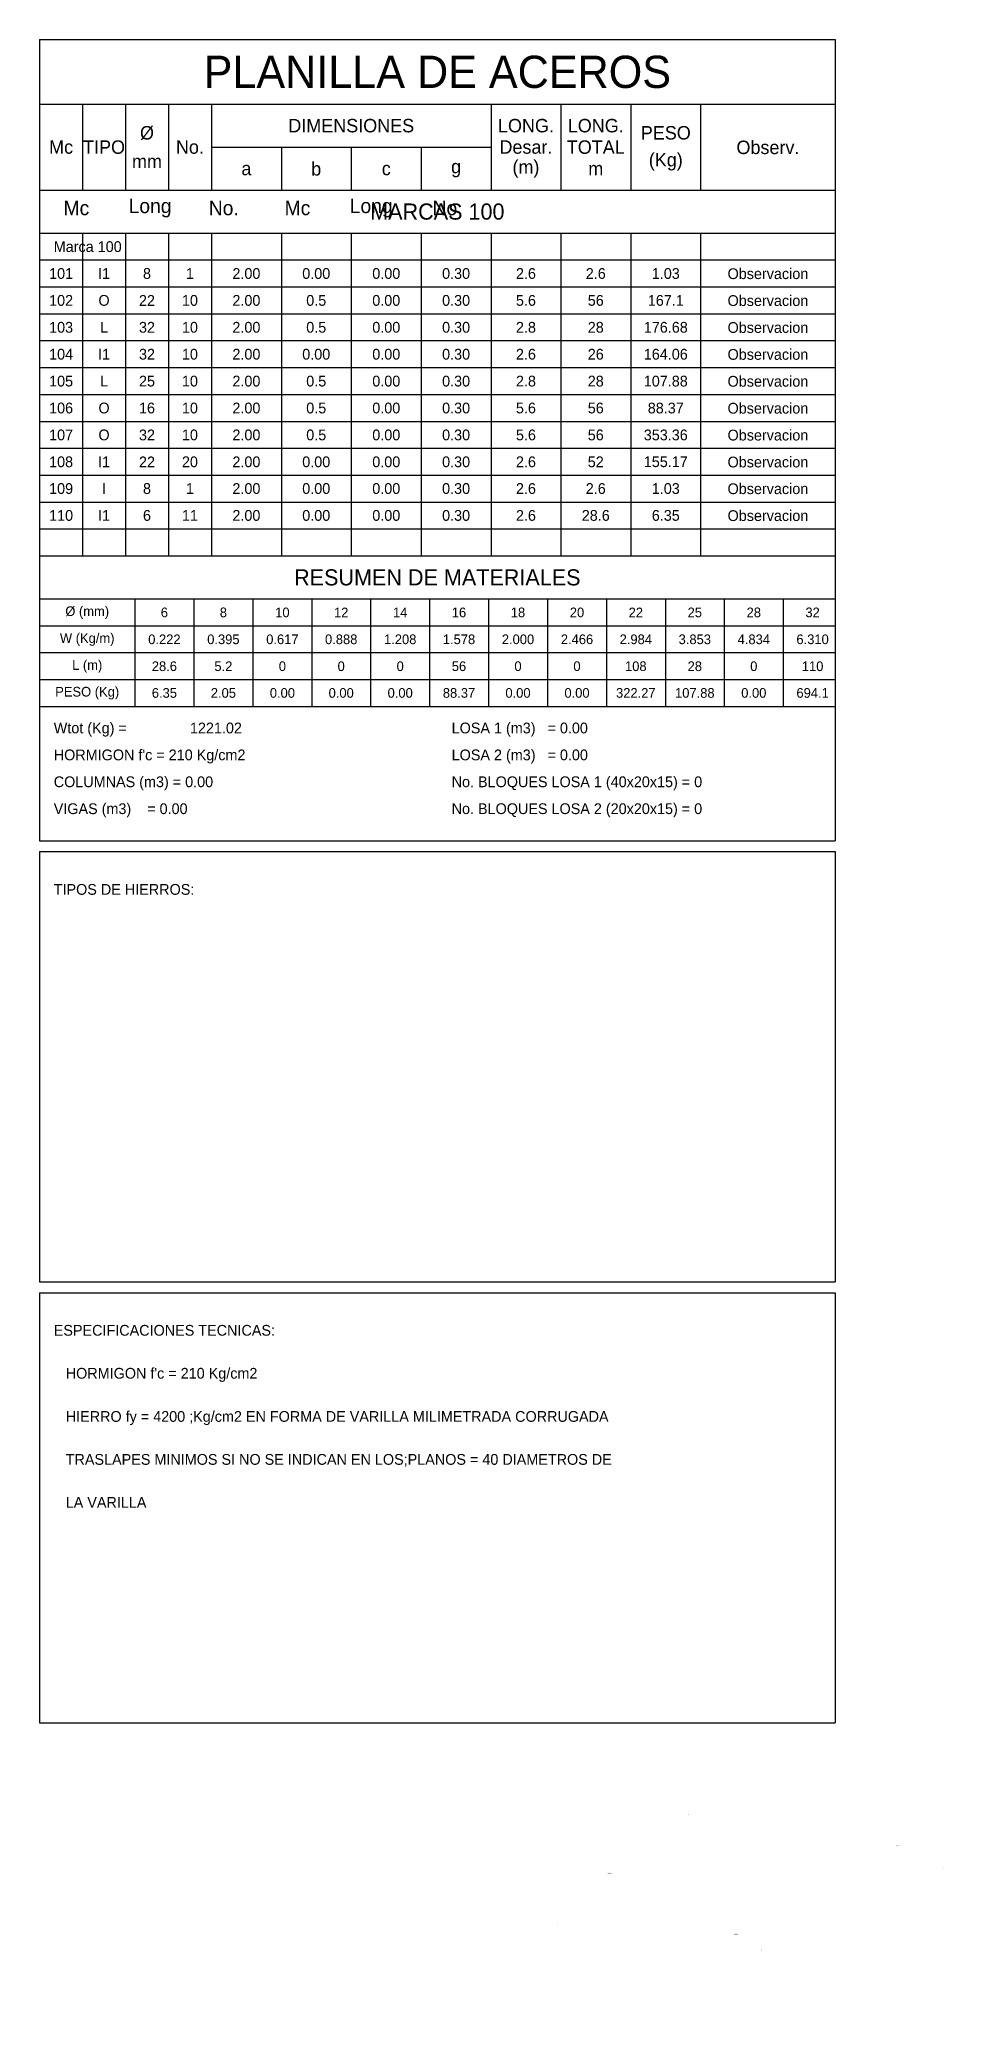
# Model space of a CAD drawing. Header units: millimetres. Extents: x 31 to 2223, y 233 to 1701.
# Drawn here: x 31 to 499, y 233 to 1254 of the extents above.
import ezdxf
from ezdxf.enums import TextEntityAlignment as Align

# ---------------------------------------------------------------- set-up
doc = ezdxf.new("R2010")
doc.units = ezdxf.units.MM

msp = doc.modelspace()

# ---------------------------------------------------------------- linework, layer by layer
for p, q in [((31.1, 1254.3), (442.4, 1254.3)), ((31.1, 1254.3), (31.1, 840.2)), ((442.4, 1254.3), (442.4, 840.2)), ((31.1, 1220.9), (442.4, 1220.9)), ((53.4, 1220.9), (53.4, 1176.5)), ((75.6, 1220.9), (75.6, 1176.5)), ((97.8, 1220.9), (97.8, 1176.5)), ((120.1, 1220.9), (120.1, 1176.5)), ((264.6, 1220.9), (264.6, 1176.5)), ((300.7, 1220.9), (300.7, 1176.5)), ((336.8, 1220.9), (336.8, 1176.5)), ((372.9, 1220.9), (372.9, 1176.5)), ((120.1, 1198.7), (264.6, 1198.7)), ((156.2, 1198.7), (156.2, 1176.5)), ((192.3, 1198.7), (192.3, 1176.5)), ((228.4, 1198.7), (228.4, 1176.5)), ((31.1, 1176.5), (442.4, 1176.5)), ((31.1, 1154.2), (442.4, 1154.2)), ((53.4, 1154.2), (53.4, 987.5)), ((75.6, 1154.2), (75.6, 987.5)), ((97.8, 1154.2), (97.8, 987.5)), ((120.1, 1154.2), (120.1, 987.5)), ((156.2, 1154.2), (156.2, 987.5)), ((192.3, 1154.2), (192.3, 987.5)), ((228.4, 1154.2), (228.4, 987.5)), ((264.6, 1154.2), (264.6, 987.5)), ((300.7, 1154.2), (300.7, 987.5)), ((336.8, 1154.2), (336.8, 987.5)), ((372.9, 1154.2), (372.9, 987.5)), ((31.1, 1140.4), (442.4, 1140.4)), ((31.1, 1126.5), (442.4, 1126.5)), ((31.1, 1112.6), (442.4, 1112.6)), ((31.1, 1098.7), (442.4, 1098.7)), ((31.1, 1084.8), (442.4, 1084.8)), ((31.1, 1070.9), (442.4, 1070.9)), ((31.1, 1057), (442.4, 1057)), ((31.1, 1043.1), (442.4, 1043.1)), ((31.1, 1029.2), (442.4, 1029.2)), ((31.1, 1015.3), (442.4, 1015.3)), ((31.1, 1001.4), (442.4, 1001.4)), ((31.1, 987.5), (442.4, 987.5)), ((31.1, 965.3), (442.4, 965.3)), ((80.5, 965.3), (80.5, 909.7)), ((111, 965.3), (111, 909.7)), ((141.4, 965.3), (141.4, 909.7)), ((171.9, 965.3), (171.9, 909.7)), ((202.3, 965.3), (202.3, 909.7)), ((232.8, 965.3), (232.8, 909.7)), ((263.3, 965.3), (263.3, 909.7)), ((293.7, 965.3), (293.7, 909.7)), ((324.2, 965.3), (324.2, 909.7)), ((354.7, 965.3), (354.7, 909.7)), ((385.1, 965.3), (385.1, 909.7)), ((415.6, 965.3), (415.6, 909.7)), ((31.1, 951.4), (442.4, 951.4)), ((31.1, 937.5), (442.4, 937.5)), ((31.1, 923.6), (442.4, 923.6)), ((31.1, 909.7), (442.4, 909.7)), ((31.1, 840.2), (442.4, 840.2)), ((31.1, 834.7), (442.4, 834.7)), ((31.1, 834.7), (31.1, 612.4)), ((442.4, 834.7), (442.4, 612.4)), ((31.1, 612.4), (442.4, 612.4)), ((31.1, 606.8), (442.4, 606.8)), ((31.1, 606.8), (31.1, 384.5)), ((442.4, 606.8), (442.4, 384.5)), ((31.1, 384.5), (442.4, 384.5))]:
    msp.add_line(p, q)
at = {"const_width": 0.02}
for points in [[(472, 383.7), (471.8, 383.9, -0.668179), (471.9, 384), (473.8, 384, -0.414214), (473.8, 383.9), (473.8, 383.5, -0.414214), (473.8, 383.5), (471.9, 383.5, -0.414214), (471.8, 383.5), (471.8, 383.9, -0.668179), (471.9, 384), (472.1, 383.8)], [(389.3, 350), (389.1, 350, 1), (389.1, 349.9), (391, 349.9), (391, 350.4)], [(474.4, 320.8), (474.2, 321, -0.668179), (474.2, 321.1), (476.1, 321.1, -0.414214), (476.2, 321), (476.2, 320.6, -0.414214), (476.1, 320.6), (474.2, 320.6, -0.414214), (474.2, 320.6), (474.2, 321, -0.668179), (474.3, 321.1), (474.4, 320.9)], [(415, 293), (414.7, 293, 1), (414.7, 292.9), (416.6, 292.9), (416.6, 293.4)], [(404.4, 267.2), (404.2, 267.4, -0.668179), (404.3, 267.5), (406.2, 267.5, -0.414214), (406.2, 267.5), (406.2, 267.1, -0.414214), (406.2, 267), (404.3, 267, -0.414214), (404.2, 267.1), (404.2, 267.5, -0.668179), (404.3, 267.5), (404.5, 267.3)], [(290.2, 233.4), (290, 233.4, -1), (290, 233.5), (291.9, 233.5, -1), (291.9, 233.4), (291.6, 233.4)]]:
    msp.add_lwpolyline(points, format="xyb", dxfattribs=at)
for points in [[(365.7, 337.1), (367.7, 337.1)], [(324.9, 306.9), (326.9, 306.9)], [(497.5, 309.2), (499.5, 309.2)], [(438, 301), (440, 301)], [(298.1, 280.1), (300.1, 280.1)], [(390.2, 275.4), (392.2, 275.4)]]:
    msp.add_lwpolyline(points, dxfattribs=at)

# ---------------------------------------------------------------- texts
for s, height, p in [('PLANILLA DE ACEROS', 16.673, (236.8, 1237.6)), ('%%c', 6.95, (86.7, 1206.1)), ('DIMENSIONES', 6.947, (192.3, 1209.8)), ('LONG.', 6.95, (282.6, 1209.8)), ('LONG.', 6.95, (318.7, 1209.8)), ('PESO', 6.95, (354.9, 1206.1)), ('Mc', 6.95, (42.3, 1198.7)), ('TIPO', 6.95, (64.5, 1198.7)), ('No.', 6.95, (108.9, 1198.7)), ('Desar.', 6.95, (282.6, 1198.7)), ('TOTAL', 6.95, (318.7, 1198.7)), ('(Kg)', 6.95, (354.9, 1191.3)), ('Observ.', 6.95, (407.7, 1198.7)), ('mm', 6.95, (86.7, 1191.3)), ('a', 6.95, (138.1, 1187.6)), ('b', 6.95, (174.2, 1187.6)), ('c', 6.95, (210.4, 1187.6)), ('g', 6.95, (246.5, 1187.6)), ('(m)', 6.95, (282.6, 1187.6)), ('m', 6.95, (318.7, 1187.6)), ('Mc', 7.46, (50.2, 1167.2)), ('Long', 7.46, (88.3, 1167.2)), ('No.', 7.46, (126.4, 1167.2)), ('Mc', 7.46, (164.5, 1167.2)), ('Long', 7.46, (202.6, 1167.2)), ('MARCAS 100', 8.34, (236.8, 1165.4)), ('No', 7.46, (240.7, 1167.2)), ('101', 5.56, (42.3, 1133.4)), ('I1', 5.56, (64.5, 1133.4)), ('8', 5.56, (86.7, 1133.4)), ('1', 5.56, (108.9, 1133.4)), ('2.00', 5.56, (138.1, 1133.4)), ('0.00', 5.56, (174.2, 1133.4)), ('0.00', 5.56, (210.4, 1133.4)), ('0.30', 5.56, (246.5, 1133.4)), ('2.6', 5.56, (282.6, 1133.4)), ('2.6', 5.56, (318.7, 1133.4)), ('1.03', 5.56, (354.9, 1133.4)), ('Observacion', 5.558, (407.7, 1133.4)), ('102', 5.56, (42.3, 1119.5)), ('O', 5.56, (64.5, 1119.5)), ('22', 5.56, (86.7, 1119.5)), ('10', 5.56, (108.9, 1119.5)), ('2.00', 5.56, (138.1, 1119.5)), ('0.5', 5.56, (174.2, 1119.5)), ('0.00', 5.56, (210.4, 1119.5)), ('0.30', 5.56, (246.5, 1119.5)), ('5.6', 5.56, (282.6, 1119.5)), ('56', 5.56, (318.7, 1119.5)), ('167.1', 5.56, (354.9, 1119.5)), ('Observacion', 5.558, (407.7, 1119.5)), ('103', 5.56, (42.3, 1105.6)), ('L', 5.56, (64.5, 1105.6)), ('32', 5.56, (86.7, 1105.6)), ('10', 5.56, (108.9, 1105.6)), ('2.00', 5.56, (138.1, 1105.6)), ('0.5', 5.56, (174.2, 1105.6)), ('0.00', 5.56, (210.4, 1105.6)), ('0.30', 5.56, (246.5, 1105.6)), ('2.8', 5.56, (282.6, 1105.6)), ('28', 5.56, (318.7, 1105.6)), ('176.68', 5.56, (354.9, 1105.6)), ('Observacion', 5.558, (407.7, 1105.6)), ('104', 5.56, (42.3, 1091.7)), ('I1', 5.56, (64.5, 1091.7)), ('32', 5.56, (86.7, 1091.7)), ('10', 5.56, (108.9, 1091.7)), ('2.00', 5.56, (138.1, 1091.7)), ('0.00', 5.56, (174.2, 1091.7)), ('0.00', 5.56, (210.4, 1091.7)), ('0.30', 5.56, (246.5, 1091.7)), ('2.6', 5.56, (282.6, 1091.7)), ('26', 5.56, (318.7, 1091.7)), ('164.06', 5.56, (354.9, 1091.7)), ('Observacion', 5.558, (407.7, 1091.7)), ('105', 5.56, (42.3, 1077.8)), ('L', 5.56, (64.5, 1077.8)), ('25', 5.56, (86.7, 1077.8)), ('10', 5.56, (108.9, 1077.8)), ('2.00', 5.56, (138.1, 1077.8)), ('0.5', 5.56, (174.2, 1077.8)), ('0.00', 5.56, (210.4, 1077.8)), ('0.30', 5.56, (246.5, 1077.8)), ('2.8', 5.56, (282.6, 1077.8)), ('28', 5.56, (318.7, 1077.8)), ('107.88', 5.56, (354.9, 1077.8)), ('Observacion', 5.558, (407.7, 1077.8)), ('106', 5.56, (42.3, 1063.9)), ('O', 5.56, (64.5, 1063.9)), ('16', 5.56, (86.7, 1063.9)), ('10', 5.56, (108.9, 1063.9)), ('2.00', 5.56, (138.1, 1063.9)), ('0.5', 5.56, (174.2, 1063.9)), ('0.00', 5.56, (210.4, 1063.9)), ('0.30', 5.56, (246.5, 1063.9)), ('5.6', 5.56, (282.6, 1063.9)), ('56', 5.56, (318.7, 1063.9)), ('88.37', 5.56, (354.9, 1063.9)), ('Observacion', 5.558, (407.7, 1063.9)), ('107', 5.56, (42.3, 1050)), ('O', 5.56, (64.5, 1050)), ('32', 5.56, (86.7, 1050)), ('10', 5.56, (108.9, 1050)), ('2.00', 5.56, (138.1, 1050)), ('0.5', 5.56, (174.2, 1050)), ('0.00', 5.56, (210.4, 1050)), ('0.30', 5.56, (246.5, 1050)), ('5.6', 5.56, (282.6, 1050)), ('56', 5.56, (318.7, 1050)), ('353.36', 5.56, (354.9, 1050)), ('Observacion', 5.558, (407.7, 1050)), ('108', 5.56, (42.3, 1036.1)), ('I1', 5.56, (64.5, 1036.1)), ('22', 5.56, (86.7, 1036.1)), ('20', 5.56, (108.9, 1036.1)), ('2.00', 5.56, (138.1, 1036.1)), ('0.00', 5.56, (174.2, 1036.1)), ('0.00', 5.56, (210.4, 1036.1)), ('0.30', 5.56, (246.5, 1036.1)), ('2.6', 5.56, (282.6, 1036.1)), ('52', 5.56, (318.7, 1036.1)), ('155.17', 5.56, (354.9, 1036.1)), ('Observacion', 5.558, (407.7, 1036.1)), ('109', 5.56, (42.3, 1022.3)), ('I', 5.56, (64.5, 1022.3)), ('8', 5.56, (86.7, 1022.3)), ('1', 5.56, (108.9, 1022.3)), ('2.00', 5.56, (138.1, 1022.3)), ('0.00', 5.56, (174.2, 1022.3)), ('0.00', 5.56, (210.4, 1022.3)), ('0.30', 5.56, (246.5, 1022.3)), ('2.6', 5.56, (282.6, 1022.3)), ('2.6', 5.56, (318.7, 1022.3)), ('1.03', 5.56, (354.9, 1022.3)), ('Observacion', 5.558, (407.7, 1022.3)), ('110', 5.56, (42.3, 1008.4)), ('I1', 5.56, (64.5, 1008.4)), ('6', 5.56, (86.7, 1008.4)), ('11', 5.56, (108.9, 1008.4)), ('2.00', 5.56, (138.1, 1008.4)), ('0.00', 5.56, (174.2, 1008.4)), ('0.00', 5.56, (210.4, 1008.4)), ('0.30', 5.56, (246.5, 1008.4)), ('2.6', 5.56, (282.6, 1008.4)), ('28.6', 5.56, (318.7, 1008.4)), ('6.35', 5.56, (354.9, 1008.4)), ('Observacion', 5.558, (407.7, 1008.4)), ('RESUMEN DE MATERIALES', 8.337, (236.8, 976.4)), ('%%c (mm)', 5, (55.8, 958.3)), ('6', 5, (95.7, 958.3)), ('8', 5, (126.2, 958.3)), ('10', 5, (156.7, 958.3)), ('12', 5, (187.1, 958.3)), ('14', 5, (217.6, 958.3)), ('16', 5, (248, 958.3)), ('18', 5, (278.5, 958.3)), ('20', 5, (309, 958.3)), ('22', 5, (339.4, 958.3)), ('25', 5, (369.9, 958.3)), ('28', 5, (400.4, 958.3)), ('32', 5, (430.8, 958.3)), ('W (Kg/m)', 5, (55.8, 944.4)), ('0.222', 5, (95.7, 944.4)), ('0.395', 5, (126.2, 944.4)), ('0.617', 5, (156.7, 944.4)), ('0.888', 5, (187.1, 944.4)), ('1.208', 5, (217.6, 944.4)), ('1.578', 5, (248, 944.4)), ('2.000', 5, (278.5, 944.4)), ('2.466', 5, (309, 944.4)), ('2.984', 5, (339.4, 944.4)), ('3.853', 5, (369.9, 944.4)), ('4.834', 5, (400.4, 944.4)), ('6.310', 5, (430.8, 944.4)), ('L (m)', 5, (55.8, 930.5)), ('28.6', 5, (95.7, 930.5)), ('5.2', 5, (126.2, 930.5)), ('0', 5, (156.7, 930.5)), ('0', 5, (187.1, 930.5)), ('0', 5, (217.6, 930.5)), ('56', 5, (248, 930.5)), ('0', 5, (278.5, 930.5)), ('0', 5, (309, 930.5)), ('108', 5, (339.4, 930.5)), ('28', 5, (369.9, 930.5)), ('0', 5, (400.4, 930.5)), ('110', 5, (430.8, 930.5)), ('PESO (Kg)', 5, (55.8, 916.7)), ('6.35', 5, (95.7, 916.7)), ('2.05', 5, (126.2, 916.7)), ('0.00', 5, (156.7, 916.7)), ('0.00', 5, (187.1, 916.7)), ('0.00', 5, (217.6, 916.7)), ('88.37', 5, (248, 916.7)), ('0.00', 5, (278.5, 916.7)), ('0.00', 5, (309, 916.7)), ('322.27', 5, (339.4, 916.7)), ('107.88', 5, (369.9, 916.7)), ('0.00', 5, (400.4, 916.7)), ('694.1', 5, (430.8, 916.7))]:
    msp.add_text(s, height=height).set_placement(p, align=Align.MIDDLE)
for s, height, p in [('Marca 100', 5.56, (38.5, 1144.5)), ('Wtot (Kg) =', 5.558, (38.5, 895.8)), ('1221.02', 5.56, (108.9, 895.8)), ('LOSA 1 (m3)   = 0.00', 5.558, (244.2, 895.8)), ("HORMIGON f'c = 210 Kg/cm2", 5.558, (38.5, 881.9)), ('LOSA 2 (m3)   = 0.00', 5.558, (244.2, 881.9)), ('COLUMNAS (m3) = 0.00', 5.558, (38.5, 868)), ('No. BLOQUES LOSA 1 (40x20x15) = 0', 5.558, (244.2, 868)), ('VIGAS (m3)    = 0.00', 5.558, (38.5, 854.1)), ('No. BLOQUES LOSA 2 (20x20x15) = 0', 5.558, (244.2, 854.1)), ('TIPOS DE HIERROS:', 5.558, (38.5, 812.4)), ('ESPECIFICACIONES TECNICAS:', 5.558, (38.5, 584.6)), ("   HORMIGON f'c = 210 Kg/cm2", 5.558, (38.5, 562.4)), ('   HIERRO fy = 4200 ;Kg/cm2 EN FORMA DE VARILLA MILIMETRADA CORRUGADA', 5.558, (38.5, 540.1)), ('   TRASLAPES MINIMOS SI NO SE INDICAN EN LOS;PLANOS = 40 DIAMETROS DE', 5.558, (38.5, 517.9)), ('   LA VARILLA', 5.558, (38.5, 495.7))]:
    msp.add_text(s, height=height).set_placement(p)
for s, p in [('10E%%c32Mc100', (472.8, 384.1)), ('10%%c25Mc100', (390, 350)), ('10%%c22Mc100', (366.7, 337.2)), ('10E%%c16Mc100', (475.2, 321.2)), ('10%%c6Mc100', (325.9, 307)), ('10%%c22Mc100', (498.5, 309.3)), ('10%%c32Mc100', (439, 301.1)), ('10%%c32Mc100', (415.7, 293)), ('1%%c6Mc100', (299.1, 280.2)), ('1%%c8Mc100', (391.2, 275.5)), ('10E%%c22Mc100', (405.2, 267.6)), ('1%%c8Mc100', (290.9, 233.6))]:
    msp.add_text(s, height=0.1).set_placement(p, align=Align.CENTER)

doc.saveas('drawing.dxf')
